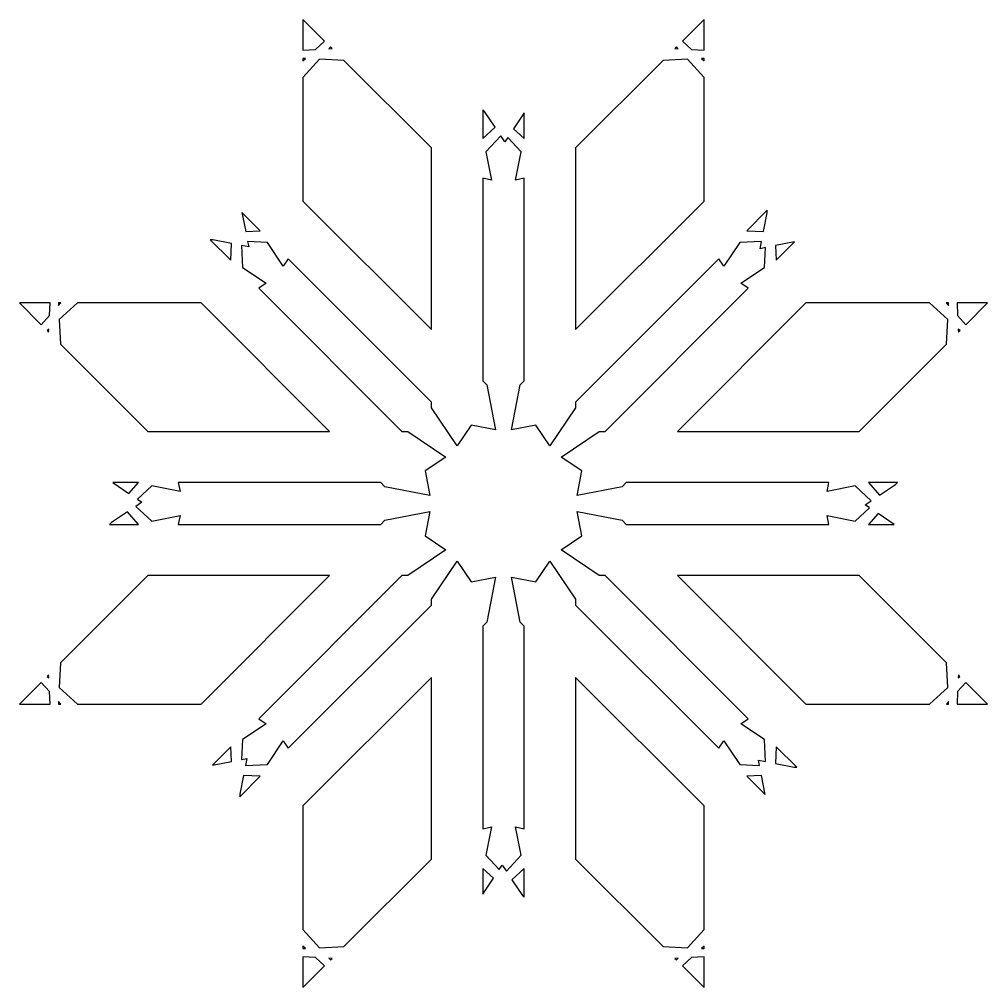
# Model space of a CAD drawing. Header units: centimetres. Extents: x -11.2 to 11.2, y -11.2 to 11.2.
# Drawn here: x -6.79 to 6.79, y -6.79 to 6.79 of the extents above; entities that cross this region are included whole.
import ezdxf

# ---------------------------------------------------------------- set-up
doc = ezdxf.new("R2010")
doc.units = ezdxf.units.CM
doc.header["$MEASUREMENT"] = 0
doc.layers.add('Camada 1', color=7, linetype='Continuous')

msp = doc.modelspace()

# ---------------------------------------------------------------- linework, layer by layer
at = {"layer": 'Camada 1'}
for points, knots in [([(-2.81351, 6.79388), (-2.81351, 6.79388), (-2.5099, 6.48964), (-2.5099, 6.48964), (-2.5099, 6.48964), (-2.5099, 6.48964), (-2.63896, 6.37224), (-2.63896, 6.37224), (-2.63896, 6.37224), (-2.63896, 6.37224), (-2.81351, 6.36364), (-2.81351, 6.36364), (-2.81351, 6.36364), (-2.81351, 6.36364), (-2.81351, 6.79388), (-2.81351, 6.79388)], [0, 0, 0, 0, 0.2, 0.2, 0.2, 0.2, 0.4, 0.4, 0.4, 0.4, 0.6, 0.6, 0.6, 0.6, 1, 1, 1, 1]), ([(2.81383, 6.79388), (2.81383, 6.79388), (2.81383, 6.36367), (2.81383, 6.36367), (2.81383, 6.36367), (2.81383, 6.36367), (2.63989, 6.37227), (2.63989, 6.37227), (2.63989, 6.37227), (2.63989, 6.37227), (2.51022, 6.48967), (2.51022, 6.48967), (2.51022, 6.48967), (2.51022, 6.48967), (2.81383, 6.79388), (2.81383, 6.79388)], [0, 0, 0, 0, 0.2, 0.2, 0.2, 0.2, 0.4, 0.4, 0.4, 0.4, 0.6, 0.6, 0.6, 0.6, 1, 1, 1, 1]), ([(-2.40357, 6.38332), (-2.40357, 6.38332), (-2.44908, 6.3821), (-2.44908, 6.3821), (-2.44908, 6.3821), (-2.44908, 6.3821), (-2.42633, 6.40668), (-2.42633, 6.40668), (-2.42633, 6.40668), (-2.42633, 6.40668), (-2.40357, 6.38332), (-2.40357, 6.38332)], [0, 0, 0, 0, 0.25, 0.25, 0.25, 0.25, 0.5, 0.5, 0.5, 0.5, 1, 1, 1, 1]), ([(2.42664, 6.40666), (2.42664, 6.40666), (2.44937, 6.38208), (2.44937, 6.38208), (2.44937, 6.38208), (2.44937, 6.38208), (2.40389, 6.3833), (2.40389, 6.3833), (2.40389, 6.3833), (2.40389, 6.3833), (2.42664, 6.40666), (2.42664, 6.40666)], [0, 0, 0, 0, 0.25, 0.25, 0.25, 0.25, 0.5, 0.5, 0.5, 0.5, 1, 1, 1, 1]), ([(-2.81351, 6.24564), (-2.81351, 6.24564), (-2.78033, 6.2444), (-2.78033, 6.2444), (-2.78033, 6.2444), (-2.78033, 6.2444), (-2.81351, 6.21366), (-2.81351, 6.21366), (-2.81351, 6.21366), (-2.81351, 6.21366), (-2.81351, 6.24564), (-2.81351, 6.24564)], [0, 0, 0, 0, 0.25, 0.25, 0.25, 0.25, 0.5, 0.5, 0.5, 0.5, 1, 1, 1, 1]), ([(-2.58243, 6.23458), (-2.58243, 6.23458), (-2.23826, 6.21738), (-2.23826, 6.21738), (-2.23826, 6.21738), (-2.23826, 6.21738), (-1.01088, 4.99061), (-1.01088, 4.99061), (-1.01088, 4.99061), (-1.01088, 4.99061), (-1.01088, 2.44122), (-1.01088, 2.44122), (-1.01088, 2.44122), (-1.01088, 2.44122), (-2.81351, 4.24449), (-2.81351, 4.24449), (-2.81351, 4.24449), (-2.81351, 4.24449), (-2.81351, 5.97891), (-2.81351, 5.97891), (-2.81351, 5.97891), (-2.81351, 5.97891), (-2.58243, 6.23458), (-2.58243, 6.23458)], [0, 0, 0, 0, 0.14285714, 0.14285714, 0.14285714, 0.14285714, 0.28571429, 0.28571429, 0.28571429, 0.28571429, 0.42857143, 0.42857143, 0.42857143, 0.42857143, 0.57142857, 0.57142857, 0.57142857, 0.57142857, 0.71428571, 0.71428571, 0.71428571, 0.71428571, 1, 1, 1, 1]), ([(2.81383, 5.97891), (2.81383, 5.97891), (2.81383, 4.24449), (2.81383, 4.24449), (2.81383, 4.24449), (2.81383, 4.24449), (1.01117, 2.44122), (1.01117, 2.44122), (1.01117, 2.44122), (1.01117, 2.44122), (1.01117, 4.99061), (1.01117, 4.99061), (1.01117, 4.99061), (1.01117, 4.99061), (2.23855, 6.21738), (2.23855, 6.21738), (2.23855, 6.21738), (2.23855, 6.21738), (2.58275, 6.23458), (2.58275, 6.23458), (2.58275, 6.23458), (2.58275, 6.23458), (2.81383, 5.97891), (2.81383, 5.97891)], [0, 0, 0, 0, 0.14285714, 0.14285714, 0.14285714, 0.14285714, 0.28571429, 0.28571429, 0.28571429, 0.28571429, 0.42857143, 0.42857143, 0.42857143, 0.42857143, 0.57142857, 0.57142857, 0.57142857, 0.57142857, 0.71428571, 0.71428571, 0.71428571, 0.71428571, 1, 1, 1, 1]), ([(2.81383, 6.21367), (2.81383, 6.21367), (2.78062, 6.24441), (2.78062, 6.24441), (2.78062, 6.24441), (2.78062, 6.24441), (2.81383, 6.24565), (2.81383, 6.24565), (2.81383, 6.24565), (2.81383, 6.24565), (2.81383, 6.21367), (2.81383, 6.21367)], [0, 0, 0, 0, 0.25, 0.25, 0.25, 0.25, 0.5, 0.5, 0.5, 0.5, 1, 1, 1, 1]), ([(-0.26782, 5.50012), (-0.26782, 5.50012), (-0.11904, 5.27888), (-0.11904, 5.27888), (-0.11904, 5.27888), (-0.11904, 5.27888), (-0.29176, 5.12153), (-0.29176, 5.12153), (-0.29176, 5.12153), (-0.29176, 5.12153), (-0.29176, 5.52655), (-0.29176, 5.52655), (-0.29176, 5.52655), (-0.29176, 5.52655), (-0.26782, 5.50012), (-0.26782, 5.50012)], [0, 0, 0, 0, 0.2, 0.2, 0.2, 0.2, 0.4, 0.4, 0.4, 0.4, 0.6, 0.6, 0.6, 0.6, 1, 1, 1, 1]), ([(0.29209, 5.48231), (0.29209, 5.48231), (0.29209, 5.12152), (0.29209, 5.12152), (0.29209, 5.12152), (0.29209, 5.12152), (0.14154, 5.2586), (0.14154, 5.2586), (0.14154, 5.2586), (0.14154, 5.2586), (0.29209, 5.48231), (0.29209, 5.48231)], [0, 0, 0, 0, 0.25, 0.25, 0.25, 0.25, 0.5, 0.5, 0.5, 0.5, 1, 1, 1, 1]), ([(-0.16887, -4.53947), (-0.16887, -4.53947), (-0.2918, -4.56408), (-0.2918, -4.56408), (-0.2918, -4.56408), (-0.2918, -4.56408), (-0.2918, -1.72213), (-0.2918, -1.72213), (-0.2918, -1.72213), (-0.2918, -1.72213), (-0.2328, -1.66313), (-0.2328, -1.66313), (-0.2328, -1.66313), (-0.2328, -1.66313), (-0.1099, -1.03197), (-0.1099, -1.03197), (-0.1099, -1.03197), (-0.1099, -1.03197), (-0.45529, -1.09894), (-0.45529, -1.09894), (-0.45529, -1.09894), (-0.45529, -1.09894), (-0.65195, -0.80761), (-0.65195, -0.80761), (-0.65195, -0.80761), (-0.65195, -0.80761), (-1.01088, -1.34109), (-1.01088, -1.34109), (-1.01088, -1.34109), (-1.01088, -1.34109), (-1.01088, -1.42467), (-1.01088, -1.42467), (-1.01088, -1.42467), (-1.01088, -1.42467), (-3.02005, -3.43384), (-3.02005, -3.43384), (-3.02005, -3.43384), (-3.02005, -3.43384), (-3.09011, -3.32936), (-3.09011, -3.32936), (-3.09011, -3.32936), (-3.09011, -3.32936), (-3.31384, -3.66308), (-3.31384, -3.66308), (-3.31384, -3.66308), (-3.31384, -3.66308), (-3.62113, -3.67721), (-3.62113, -3.67721), (-3.62113, -3.67721), (-3.62113, -3.67721), (-3.60147, -3.5764), (-3.60147, -3.5764), (-3.60147, -3.5764), (-3.60147, -3.5764), (-3.67521, -3.59056), (-3.67521, -3.59056), (-3.67521, -3.59056), (-3.67521, -3.59056), (-3.66169, -3.31399), (-3.66169, -3.31399), (-3.66169, -3.31399), (-3.66169, -3.31399), (-3.32919, -3.09026), (-3.32919, -3.09026), (-3.32919, -3.09026), (-3.32919, -3.09026), (-3.43367, -3.0202), (-3.43367, -3.0202), (-3.43367, -3.0202), (-3.43367, -3.0202), (-1.4245, -1.01103), (-1.4245, -1.01103), (-1.4245, -1.01103), (-1.4245, -1.01103), (-1.34092, -1.01101), (-1.34092, -1.01101), (-1.34092, -1.01101), (-1.34092, -1.01101), (-0.80744, -0.65149), (-0.80744, -0.65149), (-0.80744, -0.65149), (-0.80744, -0.65149), (-1.09877, -0.45602), (-1.09877, -0.45602), (-1.09877, -0.45602), (-1.09877, -0.45602), (-1.03178, -0.11061), (-1.03178, -0.11061), (-1.03178, -0.11061), (-1.03178, -0.11061), (-1.66297, -0.23354), (-1.66297, -0.23354), (-1.66297, -0.23354), (-1.66297, -0.23354), (-1.72197, -0.29254), (-1.72197, -0.29254), (-1.72197, -0.29254), (-1.72197, -0.29254), (-4.56392, -0.29254), (-4.56392, -0.29254), (-4.56392, -0.29254), (-4.56392, -0.29254), (-4.53934, -0.16901), (-4.53934, -0.16901), (-4.53934, -0.16901), (-4.53934, -0.16901), (-4.9327, -0.24585), (-4.9327, -0.24585), (-4.9327, -0.24585), (-4.9327, -0.24585), (-5.16072, -0.03995), (-5.16072, -0.03995), (-5.16072, -0.03995), (-5.16072, -0.03995), (-5.07468, 0.0172), (-5.07468, 0.0172), (-5.07468, 0.0172), (-5.07468, 0.0172), (-5.13799, 0.06022), (-5.13799, 0.06022), (-5.13799, 0.06022), (-5.13799, 0.06022), (-4.93273, 0.24585), (-4.93273, 0.24585), (-4.93273, 0.24585), (-4.93273, 0.24585), (-4.53937, 0.16965), (-4.53937, 0.16965), (-4.53937, 0.16965), (-4.53937, 0.16965), (-4.56395, 0.29258), (-4.56395, 0.29258), (-4.56395, 0.29258), (-4.56395, 0.29258), (-1.722, 0.29259), (-1.722, 0.29259), (-1.722, 0.29259), (-1.722, 0.29259), (-1.663, 0.23361), (-1.663, 0.23361), (-1.663, 0.23361), (-1.663, 0.23361), (-1.03181, 0.11068), (-1.03181, 0.11068), (-1.03181, 0.11068), (-1.03181, 0.11068), (-1.0988, 0.45609), (-1.0988, 0.45609), (-1.0988, 0.45609), (-1.0988, 0.45609), (-0.80747, 0.65154), (-0.80747, 0.65154), (-0.80747, 0.65154), (-0.80747, 0.65154), (-1.34095, 1.01108), (-1.34095, 1.01108), (-1.34095, 1.01108), (-1.34095, 1.01108), (-1.42453, 1.01109), (-1.42453, 1.01109), (-1.42453, 1.01109), (-1.42453, 1.01109), (-3.4337, 3.02026), (-3.4337, 3.02026), (-3.4337, 3.02026), (-3.4337, 3.02026), (-3.32922, 3.09032), (-3.32922, 3.09032), (-3.32922, 3.09032), (-3.32922, 3.09032), (-3.66172, 3.31403), (-3.66172, 3.31403), (-3.66172, 3.31403), (-3.66172, 3.31403), (-3.67709, 3.62134), (-3.67709, 3.62134), (-3.67709, 3.62134), (-3.67709, 3.62134), (-3.57568, 3.60165), (-3.57568, 3.60165), (-3.57568, 3.60165), (-3.57568, 3.60165), (-3.59044, 3.67542), (-3.59044, 3.67542), (-3.59044, 3.67542), (-3.59044, 3.67542), (-3.31387, 3.6619), (-3.31387, 3.6619), (-3.31387, 3.6619), (-3.31387, 3.6619), (-3.09014, 3.32942), (-3.09014, 3.32942), (-3.09014, 3.32942), (-3.09014, 3.32942), (-3.02008, 3.43388), (-3.02008, 3.43388), (-3.02008, 3.43388), (-3.02008, 3.43388), (-1.01091, 1.42413), (-1.01091, 1.42413), (-1.01091, 1.42413), (-1.01091, 1.42413), (-1.01091, 1.34116), (-1.01091, 1.34116), (-1.01091, 1.34116), (-1.01091, 1.34116), (-0.65198, 0.80768), (-0.65198, 0.80768), (-0.65198, 0.80768), (-0.65198, 0.80768), (-0.45532, 1.09901), (-0.45532, 1.09901), (-0.45532, 1.09901), (-0.45532, 1.09901), (-0.10993, 1.03202), (-0.10993, 1.03202), (-0.10993, 1.03202), (-0.10993, 1.03202), (-0.23344, 1.66321), (-0.23344, 1.66321), (-0.23344, 1.66321), (-0.23344, 1.66321), (-0.29183, 1.72219), (-0.29183, 1.72219), (-0.29183, 1.72219), (-0.29183, 1.72219), (-0.29182, 4.56347), (-0.29182, 4.56347), (-0.29182, 4.56347), (-0.29182, 4.56347), (-0.16889, 4.5395), (-0.16889, 4.5395), (-0.16889, 4.5395), (-0.16889, 4.5395), (-0.2457, 4.93346), (-0.2457, 4.93346), (-0.2457, 4.93346), (-0.2457, 4.93346), (-0.03919, 5.16087), (-0.03919, 5.16087), (-0.03919, 5.16087), (-0.03919, 5.16087), (0.0186, 5.07544), (0.0186, 5.07544), (0.0186, 5.07544), (0.0186, 5.07544), (0.0604, 5.13812), (0.0604, 5.13812), (0.0604, 5.13812), (0.0604, 5.13812), (0.24601, 4.93346), (0.24601, 4.93346), (0.24601, 4.93346), (0.24601, 4.93346), (0.1692, 4.5395), (0.1692, 4.5395), (0.1692, 4.5395), (0.1692, 4.5395), (0.29213, 4.56347), (0.29213, 4.56347), (0.29213, 4.56347), (0.29213, 4.56347), (0.29213, 1.72214), (0.29213, 1.72214), (0.29213, 1.72214), (0.29213, 1.72214), (0.23374, 1.66316), (0.23374, 1.66316), (0.23374, 1.66316), (0.23374, 1.66316), (0.11084, 1.03197), (0.11084, 1.03197), (0.11084, 1.03197), (0.11084, 1.03197), (0.45562, 1.09896), (0.45562, 1.09896), (0.45562, 1.09896), (0.45562, 1.09896), (0.65231, 0.80763), (0.65231, 0.80763), (0.65231, 0.80763), (0.65231, 0.80763), (1.01122, 1.34111), (1.01122, 1.34111), (1.01122, 1.34111), (1.01122, 1.34111), (1.01122, 1.42408), (1.01122, 1.42408), (1.01122, 1.42408), (1.01122, 1.42408), (3.021, 3.43383), (3.021, 3.43383), (3.021, 3.43383), (3.021, 3.43383), (3.09045, 3.32937), (3.09045, 3.32937), (3.09045, 3.32937), (3.09045, 3.32937), (3.31479, 3.66185), (3.31479, 3.66185), (3.31479, 3.66185), (3.31479, 3.66185), (3.62147, 3.67722), (3.62147, 3.67722), (3.62147, 3.67722), (3.62147, 3.67722), (3.60181, 3.57581), (3.60181, 3.57581), (3.60181, 3.57581), (3.60181, 3.57581), (3.67618, 3.59057), (3.67618, 3.59057), (3.67618, 3.59057), (3.67618, 3.59057), (3.66263, 3.314), (3.66263, 3.314), (3.66263, 3.314), (3.66263, 3.314), (3.32952, 3.09029), (3.32952, 3.09029), (3.32952, 3.09029), (3.32952, 3.09029), (3.434, 3.02023), (3.434, 3.02023), (3.434, 3.02023), (3.434, 3.02023), (1.42483, 1.01106), (1.42483, 1.01106), (1.42483, 1.01106), (1.42483, 1.01106), (1.34127, 1.01107), (1.34127, 1.01107), (1.34127, 1.01107), (1.34127, 1.01107), (0.80776, 0.65153), (0.80776, 0.65153), (0.80776, 0.65153), (0.80776, 0.65153), (1.0997, 0.45608), (1.0997, 0.45608), (1.0997, 0.45608), (1.0997, 0.45608), (1.0321, 0.11067), (1.0321, 0.11067), (1.0321, 0.11067), (1.0321, 0.11067), (1.66329, 0.2336), (1.66329, 0.2336), (1.66329, 0.2336), (1.66329, 0.2336), (1.7229, 0.29258), (1.7229, 0.29258), (1.7229, 0.29258), (1.7229, 0.29258), (4.5636, 0.29256), (4.5636, 0.29256), (4.5636, 0.29256), (4.5636, 0.29256), (4.54026, 0.16963), (4.54026, 0.16963), (4.54026, 0.16963), (4.54026, 0.16963), (4.93359, 0.24583), (4.93359, 0.24583), (4.93359, 0.24583), (4.93359, 0.24583), (5.161, 0.03932), (5.161, 0.03932), (5.161, 0.03932), (5.161, 0.03932), (5.07557, -0.01847), (5.07557, -0.01847), (5.07557, -0.01847), (5.07557, -0.01847), (5.13828, -0.06025), (5.13828, -0.06025), (5.13828, -0.06025), (5.13828, -0.06025), (4.93362, -0.24588), (4.93362, -0.24588), (4.93362, -0.24588), (4.93362, -0.24588), (4.54029, -0.16904), (4.54029, -0.16904), (4.54029, -0.16904), (4.54029, -0.16904), (4.56363, -0.29257), (4.56363, -0.29257), (4.56363, -0.29257), (4.56363, -0.29257), (1.7229, -0.29256), (1.7229, -0.29256), (1.7229, -0.29256), (1.7229, -0.29256), (1.66329, -0.23356), (1.66329, -0.23356), (1.66329, -0.23356), (1.66329, -0.23356), (1.0321, -0.11063), (1.0321, -0.11063), (1.0321, -0.11063), (1.0321, -0.11063), (1.0997, -0.45604), (1.0997, -0.45604), (1.0997, -0.45604), (1.0997, -0.45604), (0.80776, -0.65151), (0.80776, -0.65151), (0.80776, -0.65151), (0.80776, -0.65151), (1.34127, -1.01103), (1.34127, -1.01103), (1.34127, -1.01103), (1.34127, -1.01103), (1.42482, -1.01104), (1.42482, -1.01104), (1.42482, -1.01104), (1.42482, -1.01104), (3.43399, -3.02021), (3.43399, -3.02021), (3.43399, -3.02021), (3.43399, -3.02021), (3.32951, -3.09027), (3.32951, -3.09027), (3.32951, -3.09027), (3.32951, -3.09027), (3.66262, -3.314), (3.66262, -3.314), (3.66262, -3.314), (3.66262, -3.314), (3.67741, -3.62126), (3.67741, -3.62126), (3.67741, -3.62126), (3.67741, -3.62126), (3.5766, -3.60163), (3.5766, -3.60163), (3.5766, -3.60163), (3.5766, -3.60163), (3.59134, -3.67661), (3.59134, -3.67661), (3.59134, -3.67661), (3.59134, -3.67661), (3.3148, -3.66248), (3.3148, -3.66248), (3.3148, -3.66248), (3.3148, -3.66248), (3.09046, -3.32934), (3.09046, -3.32934), (3.09046, -3.32934), (3.09046, -3.32934), (3.02101, -3.43382), (3.02101, -3.43382), (3.02101, -3.43382), (3.02101, -3.43382), (1.01123, -1.42465), (1.01123, -1.42465), (1.01123, -1.42465), (1.01123, -1.42465), (1.01123, -1.34107), (1.01123, -1.34107), (1.01123, -1.34107), (1.01123, -1.34107), (0.65232, -0.80759), (0.65232, -0.80759), (0.65232, -0.80759), (0.65232, -0.80759), (0.45563, -1.09892), (0.45563, -1.09892), (0.45563, -1.09892), (0.45563, -1.09892), (0.11085, -1.03195), (0.11085, -1.03195), (0.11085, -1.03195), (0.11085, -1.03195), (0.23438, -1.66311), (0.23438, -1.66311), (0.23438, -1.66311), (0.23438, -1.66311), (0.29214, -1.72211), (0.29214, -1.72211), (0.29214, -1.72211), (0.29214, -1.72211), (0.29214, -4.56408), (0.29214, -4.56408), (0.29214, -4.56408), (0.29214, -4.56408), (0.16921, -4.53947), (0.16921, -4.53947), (0.16921, -4.53947), (0.16921, -4.53947), (0.24602, -4.93346), (0.24602, -4.93346), (0.24602, -4.93346), (0.24602, -4.93346), (0.04015, -5.16084), (0.04015, -5.16084), (0.04015, -5.16084), (0.04015, -5.16084), (-0.01764, -5.07541), (-0.01764, -5.07541), (-0.01764, -5.07541), (-0.01764, -5.07541), (-0.06008, -5.13809), (-0.06008, -5.13809), (-0.06008, -5.13809), (-0.06008, -5.13809), (-0.24569, -4.93346), (-0.24569, -4.93346), (-0.24569, -4.93346), (-0.24569, -4.93346), (-0.16887, -4.53947), (-0.16887, -4.53947)], [0, 0, 0, 0, 0.00775194, 0.00775194, 0.00775194, 0.00775194, 0.01550388, 0.01550388, 0.01550388, 0.01550388, 0.02325581, 0.02325581, 0.02325581, 0.02325581, 0.03100775, 0.03100775, 0.03100775, 0.03100775, 0.03875969, 0.03875969, 0.03875969, 0.03875969, 0.04651163, 0.04651163, 0.04651163, 0.04651163, 0.05426357, 0.05426357, 0.05426357, 0.05426357, 0.0620155, 0.0620155, 0.0620155, 0.0620155, 0.06976744, 0.06976744, 0.06976744, 0.06976744, 0.07751938, 0.07751938, 0.07751938, 0.07751938, 0.08527132, 0.08527132, 0.08527132, 0.08527132, 0.09302326, 0.09302326, 0.09302326, 0.09302326, 0.10077519, 0.10077519, 0.10077519, 0.10077519, 0.10852713, 0.10852713, 0.10852713, 0.10852713, 0.11627907, 0.11627907, 0.11627907, 0.11627907, 0.12403101, 0.12403101, 0.12403101, 0.12403101, 0.13178295, 0.13178295, 0.13178295, 0.13178295, 0.13953488, 0.13953488, 0.13953488, 0.13953488, 0.14728682, 0.14728682, 0.14728682, 0.14728682, 0.15503876, 0.15503876, 0.15503876, 0.15503876, 0.1627907, 0.1627907, 0.1627907, 0.1627907, 0.17054264, 0.17054264, 0.17054264, 0.17054264, 0.17829457, 0.17829457, 0.17829457, 0.17829457, 0.18604651, 0.18604651, 0.18604651, 0.18604651, 0.19379845, 0.19379845, 0.19379845, 0.19379845, 0.20155039, 0.20155039, 0.20155039, 0.20155039, 0.20930233, 0.20930233, 0.20930233, 0.20930233, 0.21705426, 0.21705426, 0.21705426, 0.21705426, 0.2248062, 0.2248062, 0.2248062, 0.2248062, 0.23255814, 0.23255814, 0.23255814, 0.23255814, 0.24031008, 0.24031008, 0.24031008, 0.24031008, 0.24806202, 0.24806202, 0.24806202, 0.24806202, 0.25581395, 0.25581395, 0.25581395, 0.25581395, 0.26356589, 0.26356589, 0.26356589, 0.26356589, 0.27131783, 0.27131783, 0.27131783, 0.27131783, 0.27906977, 0.27906977, 0.27906977, 0.27906977, 0.28682171, 0.28682171, 0.28682171, 0.28682171, 0.29457364, 0.29457364, 0.29457364, 0.29457364, 0.30232558, 0.30232558, 0.30232558, 0.30232558, 0.31007752, 0.31007752, 0.31007752, 0.31007752, 0.31782946, 0.31782946, 0.31782946, 0.31782946, 0.3255814, 0.3255814, 0.3255814, 0.3255814, 0.33333333, 0.33333333, 0.33333333, 0.33333333, 0.34108527, 0.34108527, 0.34108527, 0.34108527, 0.34883721, 0.34883721, 0.34883721, 0.34883721, 0.35658915, 0.35658915, 0.35658915, 0.35658915, 0.36434109, 0.36434109, 0.36434109, 0.36434109, 0.37209302, 0.37209302, 0.37209302, 0.37209302, 0.37984496, 0.37984496, 0.37984496, 0.37984496, 0.3875969, 0.3875969, 0.3875969, 0.3875969, 0.39534884, 0.39534884, 0.39534884, 0.39534884, 0.40310078, 0.40310078, 0.40310078, 0.40310078, 0.41085271, 0.41085271, 0.41085271, 0.41085271, 0.41860465, 0.41860465, 0.41860465, 0.41860465, 0.42635659, 0.42635659, 0.42635659, 0.42635659, 0.43410853, 0.43410853, 0.43410853, 0.43410853, 0.44186047, 0.44186047, 0.44186047, 0.44186047, 0.4496124, 0.4496124, 0.4496124, 0.4496124, 0.45736434, 0.45736434, 0.45736434, 0.45736434, 0.46511628, 0.46511628, 0.46511628, 0.46511628, 0.47286822, 0.47286822, 0.47286822, 0.47286822, 0.48062016, 0.48062016, 0.48062016, 0.48062016, 0.48837209, 0.48837209, 0.48837209, 0.48837209, 0.49612403, 0.49612403, 0.49612403, 0.49612403, 0.50387597, 0.50387597, 0.50387597, 0.50387597, 0.51162791, 0.51162791, 0.51162791, 0.51162791, 0.51937984, 0.51937984, 0.51937984, 0.51937984, 0.52713178, 0.52713178, 0.52713178, 0.52713178, 0.53488372, 0.53488372, 0.53488372, 0.53488372, 0.54263566, 0.54263566, 0.54263566, 0.54263566, 0.5503876, 0.5503876, 0.5503876, 0.5503876, 0.55813953, 0.55813953, 0.55813953, 0.55813953, 0.56589147, 0.56589147, 0.56589147, 0.56589147, 0.57364341, 0.57364341, 0.57364341, 0.57364341, 0.58139535, 0.58139535, 0.58139535, 0.58139535, 0.58914729, 0.58914729, 0.58914729, 0.58914729, 0.59689922, 0.59689922, 0.59689922, 0.59689922, 0.60465116, 0.60465116, 0.60465116, 0.60465116, 0.6124031, 0.6124031, 0.6124031, 0.6124031, 0.62015504, 0.62015504, 0.62015504, 0.62015504, 0.62790698, 0.62790698, 0.62790698, 0.62790698, 0.63565891, 0.63565891, 0.63565891, 0.63565891, 0.64341085, 0.64341085, 0.64341085, 0.64341085, 0.65116279, 0.65116279, 0.65116279, 0.65116279, 0.65891473, 0.65891473, 0.65891473, 0.65891473, 0.66666667, 0.66666667, 0.66666667, 0.66666667, 0.6744186, 0.6744186, 0.6744186, 0.6744186, 0.68217054, 0.68217054, 0.68217054, 0.68217054, 0.68992248, 0.68992248, 0.68992248, 0.68992248, 0.69767442, 0.69767442, 0.69767442, 0.69767442, 0.70542636, 0.70542636, 0.70542636, 0.70542636, 0.71317829, 0.71317829, 0.71317829, 0.71317829, 0.72093023, 0.72093023, 0.72093023, 0.72093023, 0.72868217, 0.72868217, 0.72868217, 0.72868217, 0.73643411, 0.73643411, 0.73643411, 0.73643411, 0.74418605, 0.74418605, 0.74418605, 0.74418605, 0.75193798, 0.75193798, 0.75193798, 0.75193798, 0.75968992, 0.75968992, 0.75968992, 0.75968992, 0.76744186, 0.76744186, 0.76744186, 0.76744186, 0.7751938, 0.7751938, 0.7751938, 0.7751938, 0.78294574, 0.78294574, 0.78294574, 0.78294574, 0.79069767, 0.79069767, 0.79069767, 0.79069767, 0.79844961, 0.79844961, 0.79844961, 0.79844961, 0.80620155, 0.80620155, 0.80620155, 0.80620155, 0.81395349, 0.81395349, 0.81395349, 0.81395349, 0.82170543, 0.82170543, 0.82170543, 0.82170543, 0.82945736, 0.82945736, 0.82945736, 0.82945736, 0.8372093, 0.8372093, 0.8372093, 0.8372093, 0.84496124, 0.84496124, 0.84496124, 0.84496124, 0.85271318, 0.85271318, 0.85271318, 0.85271318, 0.86046512, 0.86046512, 0.86046512, 0.86046512, 0.86821705, 0.86821705, 0.86821705, 0.86821705, 0.87596899, 0.87596899, 0.87596899, 0.87596899, 0.88372093, 0.88372093, 0.88372093, 0.88372093, 0.89147287, 0.89147287, 0.89147287, 0.89147287, 0.89922481, 0.89922481, 0.89922481, 0.89922481, 0.90697674, 0.90697674, 0.90697674, 0.90697674, 0.91472868, 0.91472868, 0.91472868, 0.91472868, 0.92248062, 0.92248062, 0.92248062, 0.92248062, 0.93023256, 0.93023256, 0.93023256, 0.93023256, 0.9379845, 0.9379845, 0.9379845, 0.9379845, 0.94573643, 0.94573643, 0.94573643, 0.94573643, 0.95348837, 0.95348837, 0.95348837, 0.95348837, 0.96124031, 0.96124031, 0.96124031, 0.96124031, 0.96899225, 0.96899225, 0.96899225, 0.96899225, 0.97674419, 0.97674419, 0.97674419, 0.97674419, 0.98449612, 0.98449612, 0.98449612, 0.98449612, 1, 1, 1, 1]), ([(-3.66965, 4.08343), (-3.66965, 4.08343), (-3.41459, 3.82776), (-3.41459, 3.82776), (-3.41459, 3.82776), (-3.41459, 3.82776), (-3.61803, 3.81792), (-3.61803, 3.81792), (-3.61803, 3.81792), (-3.61803, 3.81792), (-3.66965, 4.08343), (-3.66965, 4.08343)], [0, 0, 0, 0, 0.25, 0.25, 0.25, 0.25, 0.5, 0.5, 0.5, 0.5, 1, 1, 1, 1]), ([(3.69947, 4.07978), (3.69947, 4.07978), (3.64846, 3.81673), (3.64846, 3.81673), (3.64846, 3.81673), (3.64846, 3.81673), (3.41491, 3.82779), (3.41491, 3.82779), (3.41491, 3.82779), (3.41491, 3.82779), (3.7013, 4.11481), (3.7013, 4.11481), (3.7013, 4.11481), (3.7013, 4.11481), (3.69947, 4.07978), (3.69947, 4.07978)], [0, 0, 0, 0, 0.2, 0.2, 0.2, 0.2, 0.4, 0.4, 0.4, 0.4, 0.6, 0.6, 0.6, 0.6, 1, 1, 1, 1]), ([(-4.11463, 3.70119), (-4.11463, 3.70119), (-4.0796, 3.69995), (-4.0796, 3.69995), (-4.0796, 3.69995), (-4.0796, 3.69995), (-3.81655, 3.64833), (-3.81655, 3.64833), (-3.81655, 3.64833), (-3.81655, 3.64833), (-3.82822, 3.41478), (-3.82822, 3.41478), (-3.82822, 3.41478), (-3.82822, 3.41478), (-4.11463, 3.70119), (-4.11463, 3.70119)], [0, 0, 0, 0, 0.2, 0.2, 0.2, 0.2, 0.4, 0.4, 0.4, 0.4, 0.6, 0.6, 0.6, 0.6, 1, 1, 1, 1]), ([(3.82856, 3.41475), (3.82856, 3.41475), (3.81869, 3.6188), (3.81869, 3.6188), (3.81869, 3.6188), (3.81869, 3.6188), (4.08362, 3.67045), (4.08362, 3.67045), (4.08362, 3.67045), (4.08362, 3.67045), (3.82856, 3.41475), (3.82856, 3.41475)], [0, 0, 0, 0, 0.25, 0.25, 0.25, 0.25, 0.5, 0.5, 0.5, 0.5, 1, 1, 1, 1]), ([(-6.79372, 2.81428), (-6.79372, 2.81428), (-6.36351, 2.81428), (-6.36351, 2.81428), (-6.36351, 2.81428), (-6.36351, 2.81428), (-6.37211, 2.63913), (-6.37211, 2.63913), (-6.37211, 2.63913), (-6.37211, 2.63913), (-6.48951, 2.50946), (-6.48951, 2.50946), (-6.48951, 2.50946), (-6.48951, 2.50946), (-6.79372, 2.81428), (-6.79372, 2.81428)], [0, 0, 0, 0, 0.2, 0.2, 0.2, 0.2, 0.4, 0.4, 0.4, 0.4, 0.6, 0.6, 0.6, 0.6, 1, 1, 1, 1]), ([(-6.21351, 2.81428), (-6.21351, 2.81428), (-6.24362, 2.78049), (-6.24362, 2.78049), (-6.24362, 2.78049), (-6.24362, 2.78049), (-6.24547, 2.81428), (-6.24547, 2.81428), (-6.24547, 2.81428), (-6.24547, 2.81428), (-6.21351, 2.81428), (-6.21351, 2.81428)], [0, 0, 0, 0, 0.25, 0.25, 0.25, 0.25, 0.5, 0.5, 0.5, 0.5, 1, 1, 1, 1]), ([(-6.21722, 2.23778), (-6.21722, 2.23778), (-6.23381, 2.58259), (-6.23381, 2.58259), (-6.23381, 2.58259), (-6.23381, 2.58259), (-5.97875, 2.81429), (-5.97875, 2.81429), (-5.97875, 2.81429), (-5.97875, 2.81429), (-4.24372, 2.81428), (-4.24372, 2.81428), (-4.24372, 2.81428), (-4.24372, 2.81428), (-2.44045, 1.01104), (-2.44045, 1.01104), (-2.44045, 1.01104), (-2.44045, 1.01104), (-4.99045, 1.01104), (-4.99045, 1.01104), (-4.99045, 1.01104), (-4.99045, 1.01104), (-6.21722, 2.23778), (-6.21722, 2.23778)], [0, 0, 0, 0, 0.14285714, 0.14285714, 0.14285714, 0.14285714, 0.28571429, 0.28571429, 0.28571429, 0.28571429, 0.42857143, 0.42857143, 0.42857143, 0.42857143, 0.57142857, 0.57142857, 0.57142857, 0.57142857, 0.71428571, 0.71428571, 0.71428571, 0.71428571, 1, 1, 1, 1]), ([(4.99077, 1.01104), (4.99077, 1.01104), (2.44074, 1.01104), (2.44074, 1.01104), (2.44074, 1.01104), (2.44074, 1.01104), (4.24464, 2.81428), (4.24464, 2.81428), (4.24464, 2.81428), (4.24464, 2.81428), (5.97968, 2.81428), (5.97968, 2.81428), (5.97968, 2.81428), (5.97968, 2.81428), (6.23474, 2.58258), (6.23474, 2.58258), (6.23474, 2.58258), (6.23474, 2.58258), (6.21818, 2.23777), (6.21818, 2.23777), (6.21818, 2.23777), (6.21818, 2.23777), (4.99077, 1.01104), (4.99077, 1.01104)], [0, 0, 0, 0, 0.14285714, 0.14285714, 0.14285714, 0.14285714, 0.28571429, 0.28571429, 0.28571429, 0.28571429, 0.42857143, 0.42857143, 0.42857143, 0.42857143, 0.57142857, 0.57142857, 0.57142857, 0.57142857, 0.71428571, 0.71428571, 0.71428571, 0.71428571, 1, 1, 1, 1]), ([(6.24394, 2.78049), (6.24394, 2.78049), (6.21383, 2.81428), (6.21383, 2.81428), (6.21383, 2.81428), (6.21383, 2.81428), (6.2464, 2.81428), (6.2464, 2.81428), (6.2464, 2.81428), (6.2464, 2.81428), (6.24394, 2.78049), (6.24394, 2.78049)], [0, 0, 0, 0, 0.25, 0.25, 0.25, 0.25, 0.5, 0.5, 0.5, 0.5, 1, 1, 1, 1]), ([(6.79401, 2.81428), (6.79401, 2.81428), (6.48979, 2.50945), (6.48979, 2.50945), (6.48979, 2.50945), (6.48979, 2.50945), (6.37239, 2.63912), (6.37239, 2.63912), (6.37239, 2.63912), (6.37239, 2.63912), (6.36437, 2.81427), (6.36437, 2.81427), (6.36437, 2.81427), (6.36437, 2.81427), (6.79401, 2.81428), (6.79401, 2.81428)], [0, 0, 0, 0, 0.2, 0.2, 0.2, 0.2, 0.4, 0.4, 0.4, 0.4, 0.6, 0.6, 0.6, 0.6, 1, 1, 1, 1]), ([(-6.38131, 2.4486), (-6.38131, 2.4486), (-6.38316, 2.40375), (-6.38316, 2.40375), (-6.38316, 2.40375), (-6.38316, 2.40375), (-6.40589, 2.42648), (-6.40589, 2.42648), (-6.40589, 2.42648), (-6.40589, 2.42648), (-6.38131, 2.4486), (-6.38131, 2.4486)], [0, 0, 0, 0, 0.25, 0.25, 0.25, 0.25, 0.5, 0.5, 0.5, 0.5, 1, 1, 1, 1]), ([(6.38346, 2.40373), (6.38346, 2.40373), (6.38163, 2.44858), (6.38163, 2.44858), (6.38163, 2.44858), (6.38163, 2.44858), (6.40624, 2.42646), (6.40624, 2.42646), (6.40624, 2.42646), (6.40624, 2.42646), (6.38346, 2.40373), (6.38346, 2.40373)], [0, 0, 0, 0, 0.25, 0.25, 0.25, 0.25, 0.5, 0.5, 0.5, 0.5, 1, 1, 1, 1]), ([(-5.48213, 0.29254), (-5.48213, 0.29254), (-5.12137, 0.29254), (-5.12137, 0.29254), (-5.12137, 0.29254), (-5.12137, 0.29254), (-5.25842, 0.14136), (-5.25842, 0.14136), (-5.25842, 0.14136), (-5.25842, 0.14136), (-5.48213, 0.29254), (-5.48213, 0.29254)], [0, 0, 0, 0, 0.25, 0.25, 0.25, 0.25, 0.5, 0.5, 0.5, 0.5, 1, 1, 1, 1]), ([(5.50028, 0.26859), (5.50028, 0.26859), (5.2784, 0.11923), (5.2784, 0.11923), (5.2784, 0.11923), (5.2784, 0.11923), (5.12166, 0.29253), (5.12166, 0.29253), (5.12166, 0.29253), (5.12166, 0.29253), (5.52732, 0.29254), (5.52732, 0.29254), (5.52732, 0.29254), (5.52732, 0.29254), (5.50028, 0.26859), (5.50028, 0.26859)], [0, 0, 0, 0, 0.2, 0.2, 0.2, 0.2, 0.4, 0.4, 0.4, 0.4, 0.6, 0.6, 0.6, 0.6, 1, 1, 1, 1]), ([(-5.50057, -0.26859), (-5.50057, -0.26859), (-5.27808, -0.11923), (-5.27808, -0.11923), (-5.27808, -0.11923), (-5.27808, -0.11923), (-5.12137, -0.29253), (-5.12137, -0.29253), (-5.12137, -0.29253), (-5.12137, -0.29253), (-5.527, -0.29254), (-5.527, -0.29254), (-5.527, -0.29254), (-5.527, -0.29254), (-5.50057, -0.26859), (-5.50057, -0.26859)], [0, 0, 0, 0, 0.2, 0.2, 0.2, 0.2, 0.4, 0.4, 0.4, 0.4, 0.6, 0.6, 0.6, 0.6, 1, 1, 1, 1]), ([(5.48244, -0.29254), (5.48244, -0.29254), (5.12166, -0.29254), (5.12166, -0.29254), (5.12166, -0.29254), (5.12166, -0.29254), (5.25874, -0.14136), (5.25874, -0.14136), (5.25874, -0.14136), (5.25874, -0.14136), (5.48244, -0.29254), (5.48244, -0.29254)], [0, 0, 0, 0, 0.25, 0.25, 0.25, 0.25, 0.5, 0.5, 0.5, 0.5, 1, 1, 1, 1]), ([(-4.99045, -1.01101), (-4.99045, -1.01101), (-2.44109, -1.01101), (-2.44109, -1.01101), (-2.44109, -1.01101), (-2.44109, -1.01101), (-4.24372, -2.81428), (-4.24372, -2.81428), (-4.24372, -2.81428), (-4.24372, -2.81428), (-5.97875, -2.81428), (-5.97875, -2.81428), (-5.97875, -2.81428), (-5.97875, -2.81428), (-6.23381, -2.58256), (-6.23381, -2.58256), (-6.23381, -2.58256), (-6.23381, -2.58256), (-6.21722, -2.23775), (-6.21722, -2.23775), (-6.21722, -2.23775), (-6.21722, -2.23775), (-4.99045, -1.01101), (-4.99045, -1.01101)], [0, 0, 0, 0, 0.14285714, 0.14285714, 0.14285714, 0.14285714, 0.28571429, 0.28571429, 0.28571429, 0.28571429, 0.42857143, 0.42857143, 0.42857143, 0.42857143, 0.57142857, 0.57142857, 0.57142857, 0.57142857, 0.71428571, 0.71428571, 0.71428571, 0.71428571, 1, 1, 1, 1]), ([(6.21815, -2.23775), (6.21815, -2.23775), (6.23471, -2.58256), (6.23471, -2.58256), (6.23471, -2.58256), (6.23471, -2.58256), (5.97965, -2.81428), (5.97965, -2.81428), (5.97965, -2.81428), (5.97965, -2.81428), (4.24462, -2.81428), (4.24462, -2.81428), (4.24462, -2.81428), (4.24462, -2.81428), (2.44135, -1.01101), (2.44135, -1.01101), (2.44135, -1.01101), (2.44135, -1.01101), (4.99074, -1.01101), (4.99074, -1.01101), (4.99074, -1.01101), (4.99074, -1.01101), (6.21815, -2.23775), (6.21815, -2.23775)], [0, 0, 0, 0, 0.14285714, 0.14285714, 0.14285714, 0.14285714, 0.28571429, 0.28571429, 0.28571429, 0.28571429, 0.42857143, 0.42857143, 0.42857143, 0.42857143, 0.57142857, 0.57142857, 0.57142857, 0.57142857, 0.71428571, 0.71428571, 0.71428571, 0.71428571, 1, 1, 1, 1]), ([(-6.38317, -2.40375), (-6.38317, -2.40375), (-6.38132, -2.44857), (-6.38132, -2.44857), (-6.38132, -2.44857), (-6.38132, -2.44857), (-6.4059, -2.42648), (-6.4059, -2.42648), (-6.4059, -2.42648), (-6.4059, -2.42648), (-6.38317, -2.40375), (-6.38317, -2.40375)], [0, 0, 0, 0, 0.25, 0.25, 0.25, 0.25, 0.5, 0.5, 0.5, 0.5, 1, 1, 1, 1]), ([(-2.81351, -5.97888), (-2.81351, -5.97888), (-2.81351, -4.24448), (-2.81351, -4.24448), (-2.81351, -4.24448), (-2.81351, -4.24448), (-1.01088, -2.44121), (-1.01088, -2.44121), (-1.01088, -2.44121), (-1.01088, -2.44121), (-1.01088, -4.99124), (-1.01088, -4.99124), (-1.01088, -4.99124), (-1.01088, -4.99124), (-2.23826, -6.21737), (-2.23826, -6.21737), (-2.23826, -6.21737), (-2.23826, -6.21737), (-2.58243, -6.23457), (-2.58243, -6.23457), (-2.58243, -6.23457), (-2.58243, -6.23457), (-2.81351, -5.97888), (-2.81351, -5.97888)], [0, 0, 0, 0, 0.14285714, 0.14285714, 0.14285714, 0.14285714, 0.28571429, 0.28571429, 0.28571429, 0.28571429, 0.42857143, 0.42857143, 0.42857143, 0.42857143, 0.57142857, 0.57142857, 0.57142857, 0.57142857, 0.71428571, 0.71428571, 0.71428571, 0.71428571, 1, 1, 1, 1]), ([(2.58274, -6.23458), (2.58274, -6.23458), (2.23854, -6.21738), (2.23854, -6.21738), (2.23854, -6.21738), (2.23854, -6.21738), (1.01116, -4.99125), (1.01116, -4.99125), (1.01116, -4.99125), (1.01116, -4.99125), (1.01116, -2.44122), (1.01116, -2.44122), (1.01116, -2.44122), (1.01116, -2.44122), (2.81382, -4.24449), (2.81382, -4.24449), (2.81382, -4.24449), (2.81382, -4.24449), (2.81382, -5.97889), (2.81382, -5.97889), (2.81382, -5.97889), (2.81382, -5.97889), (2.58274, -6.23458), (2.58274, -6.23458)], [0, 0, 0, 0, 0.14285714, 0.14285714, 0.14285714, 0.14285714, 0.28571429, 0.28571429, 0.28571429, 0.28571429, 0.42857143, 0.42857143, 0.42857143, 0.42857143, 0.57142857, 0.57142857, 0.57142857, 0.57142857, 0.71428571, 0.71428571, 0.71428571, 0.71428571, 1, 1, 1, 1]), ([(6.3816, -2.44857), (6.3816, -2.44857), (6.38343, -2.40375), (6.38343, -2.40375), (6.38343, -2.40375), (6.38343, -2.40375), (6.40618, -2.42648), (6.40618, -2.42648), (6.40618, -2.42648), (6.40618, -2.42648), (6.3816, -2.44857), (6.3816, -2.44857)], [0, 0, 0, 0, 0.25, 0.25, 0.25, 0.25, 0.5, 0.5, 0.5, 0.5, 1, 1, 1, 1]), ([(-6.79372, -2.81428), (-6.79372, -2.81428), (-6.48948, -2.51004), (-6.48948, -2.51004), (-6.48948, -2.51004), (-6.48948, -2.51004), (-6.37208, -2.64035), (-6.37208, -2.64035), (-6.37208, -2.64035), (-6.37208, -2.64035), (-6.36348, -2.81429), (-6.36348, -2.81429), (-6.36348, -2.81429), (-6.36348, -2.81429), (-6.79372, -2.81428), (-6.79372, -2.81428)], [0, 0, 0, 0, 0.2, 0.2, 0.2, 0.2, 0.4, 0.4, 0.4, 0.4, 0.6, 0.6, 0.6, 0.6, 1, 1, 1, 1]), ([(6.79401, -2.81428), (6.79401, -2.81428), (6.36441, -2.81428), (6.36441, -2.81428), (6.36441, -2.81428), (6.36441, -2.81428), (6.37243, -2.64034), (6.37243, -2.64034), (6.37243, -2.64034), (6.37243, -2.64034), (6.48983, -2.51003), (6.48983, -2.51003), (6.48983, -2.51003), (6.48983, -2.51003), (6.79401, -2.81428), (6.79401, -2.81428)], [0, 0, 0, 0, 0.2, 0.2, 0.2, 0.2, 0.4, 0.4, 0.4, 0.4, 0.6, 0.6, 0.6, 0.6, 1, 1, 1, 1]), ([(-6.24362, -2.78049), (-6.24362, -2.78049), (-6.21351, -2.81428), (-6.21351, -2.81428), (-6.21351, -2.81428), (-6.21351, -2.81428), (-6.24548, -2.81428), (-6.24548, -2.81428), (-6.24548, -2.81428), (-6.24548, -2.81428), (-6.24362, -2.78049), (-6.24362, -2.78049)], [0, 0, 0, 0, 0.25, 0.25, 0.25, 0.25, 0.5, 0.5, 0.5, 0.5, 1, 1, 1, 1]), ([(6.21447, -2.81428), (6.21447, -2.81428), (6.24394, -2.78049), (6.24394, -2.78049), (6.24394, -2.78049), (6.24394, -2.78049), (6.24643, -2.81428), (6.24643, -2.81428), (6.24643, -2.81428), (6.24643, -2.81428), (6.21447, -2.81428), (6.21447, -2.81428)], [0, 0, 0, 0, 0.25, 0.25, 0.25, 0.25, 0.5, 0.5, 0.5, 0.5, 1, 1, 1, 1]), ([(-3.82824, -3.41475), (-3.82824, -3.41475), (-3.8184, -3.61882), (-3.8184, -3.61882), (-3.8184, -3.61882), (-3.8184, -3.61882), (-4.0833, -3.66983), (-4.0833, -3.66983), (-4.0833, -3.66983), (-4.0833, -3.66983), (-3.82824, -3.41475), (-3.82824, -3.41475)], [0, 0, 0, 0, 0.25, 0.25, 0.25, 0.25, 0.5, 0.5, 0.5, 0.5, 1, 1, 1, 1]), ([(4.11495, -3.70116), (4.11495, -3.70116), (4.07868, -3.69992), (4.07868, -3.69992), (4.07868, -3.69992), (4.07868, -3.69992), (3.81687, -3.64833), (3.81687, -3.64833), (3.81687, -3.64833), (3.81687, -3.64833), (3.82854, -3.41476), (3.82854, -3.41476), (3.82854, -3.41476), (3.82854, -3.41476), (4.11495, -3.70116), (4.11495, -3.70116)], [0, 0, 0, 0, 0.2, 0.2, 0.2, 0.2, 0.4, 0.4, 0.4, 0.4, 0.6, 0.6, 0.6, 0.6, 1, 1, 1, 1]), ([(-3.69915, -4.07976), (-3.69915, -4.07976), (-3.64814, -3.81671), (-3.64814, -3.81671), (-3.64814, -3.81671), (-3.64814, -3.81671), (-3.41459, -3.82777), (-3.41459, -3.82777), (-3.41459, -3.82777), (-3.41459, -3.82777), (-3.7004, -4.11481), (-3.7004, -4.11481), (-3.7004, -4.11481), (-3.7004, -4.11481), (-3.69915, -4.07976), (-3.69915, -4.07976)], [0, 0, 0, 0, 0.2, 0.2, 0.2, 0.2, 0.4, 0.4, 0.4, 0.4, 0.6, 0.6, 0.6, 0.6, 1, 1, 1, 1]), ([(3.66997, -4.08346), (3.66997, -4.08346), (3.41491, -3.82777), (3.41491, -3.82777), (3.41491, -3.82777), (3.41491, -3.82777), (3.61896, -3.81856), (3.61896, -3.81856), (3.61896, -3.81856), (3.61896, -3.81856), (3.66997, -4.08346), (3.66997, -4.08346)], [0, 0, 0, 0, 0.25, 0.25, 0.25, 0.25, 0.5, 0.5, 0.5, 0.5, 1, 1, 1, 1]), ([(-0.14122, -5.25855), (-0.14122, -5.25855), (-0.29177, -5.48289), (-0.29177, -5.48289), (-0.29177, -5.48289), (-0.29177, -5.48289), (-0.29177, -5.12152), (-0.29177, -5.12152), (-0.29177, -5.12152), (-0.29177, -5.12152), (-0.14122, -5.25855), (-0.14122, -5.25855)], [0, 0, 0, 0, 0.25, 0.25, 0.25, 0.25, 0.5, 0.5, 0.5, 0.5, 1, 1, 1, 1]), ([(0.26872, -5.50073), (0.26872, -5.50073), (0.11936, -5.27888), (0.11936, -5.27888), (0.11936, -5.27888), (0.11936, -5.27888), (0.29205, -5.12153), (0.29205, -5.12153), (0.29205, -5.12153), (0.29205, -5.12153), (0.29205, -5.52655), (0.29205, -5.52655), (0.29205, -5.52655), (0.29205, -5.52655), (0.26872, -5.50073), (0.26872, -5.50073)], [0, 0, 0, 0, 0.2, 0.2, 0.2, 0.2, 0.4, 0.4, 0.4, 0.4, 0.6, 0.6, 0.6, 0.6, 1, 1, 1, 1]), ([(-2.81351, -6.2137), (-2.81351, -6.2137), (-2.78033, -6.24442), (-2.78033, -6.24442), (-2.78033, -6.24442), (-2.78033, -6.24442), (-2.81351, -6.24564), (-2.81351, -6.24564), (-2.81351, -6.24564), (-2.81351, -6.24564), (-2.81351, -6.2137), (-2.81351, -6.2137)], [0, 0, 0, 0, 0.25, 0.25, 0.25, 0.25, 0.5, 0.5, 0.5, 0.5, 1, 1, 1, 1]), ([(2.81383, -6.24563), (2.81383, -6.24563), (2.78062, -6.24441), (2.78062, -6.24441), (2.78062, -6.24441), (2.78062, -6.24441), (2.81383, -6.21369), (2.81383, -6.21369), (2.81383, -6.21369), (2.81383, -6.21369), (2.81383, -6.24563), (2.81383, -6.24563)], [0, 0, 0, 0, 0.25, 0.25, 0.25, 0.25, 0.5, 0.5, 0.5, 0.5, 1, 1, 1, 1]), ([(-2.81351, -6.79388), (-2.81351, -6.79388), (-2.81351, -6.36364), (-2.81351, -6.36364), (-2.81351, -6.36364), (-2.81351, -6.36364), (-2.63896, -6.37224), (-2.63896, -6.37224), (-2.63896, -6.37224), (-2.63896, -6.37224), (-2.5099, -6.48964), (-2.5099, -6.48964), (-2.5099, -6.48964), (-2.5099, -6.48964), (-2.81351, -6.79388), (-2.81351, -6.79388)], [0, 0, 0, 0, 0.2, 0.2, 0.2, 0.2, 0.4, 0.4, 0.4, 0.4, 0.6, 0.6, 0.6, 0.6, 1, 1, 1, 1]), ([(-2.4263, -6.40605), (-2.4263, -6.40605), (-2.44905, -6.38205), (-2.44905, -6.38205), (-2.44905, -6.38205), (-2.44905, -6.38205), (-2.40354, -6.38332), (-2.40354, -6.38332), (-2.40354, -6.38332), (-2.40354, -6.38332), (-2.4263, -6.40605), (-2.4263, -6.40605)], [0, 0, 0, 0, 0.25, 0.25, 0.25, 0.25, 0.5, 0.5, 0.5, 0.5, 1, 1, 1, 1]), ([(2.40389, -6.38332), (2.40389, -6.38332), (2.44937, -6.38205), (2.44937, -6.38205), (2.44937, -6.38205), (2.44937, -6.38205), (2.42664, -6.40605), (2.42664, -6.40605), (2.42664, -6.40605), (2.42664, -6.40605), (2.40389, -6.38332), (2.40389, -6.38332)], [0, 0, 0, 0, 0.25, 0.25, 0.25, 0.25, 0.5, 0.5, 0.5, 0.5, 1, 1, 1, 1]), ([(2.81383, -6.79388), (2.81383, -6.79388), (2.51019, -6.48964), (2.51019, -6.48964), (2.51019, -6.48964), (2.51019, -6.48964), (2.63986, -6.37224), (2.63986, -6.37224), (2.63986, -6.37224), (2.63986, -6.37224), (2.8138, -6.36364), (2.8138, -6.36364), (2.8138, -6.36364), (2.8138, -6.36364), (2.8138, -6.79388), (2.8138, -6.79388), (2.8138, -6.79388), (2.8138, -6.79388), (2.81383, -6.79388), (2.81383, -6.79388)], [0, 0, 0, 0, 0.16666667, 0.16666667, 0.16666667, 0.16666667, 0.33333333, 0.33333333, 0.33333333, 0.33333333, 0.5, 0.5, 0.5, 0.5, 0.66666667, 0.66666667, 0.66666667, 0.66666667, 1, 1, 1, 1])]:
    msp.add_open_spline(points, degree=3, knots=knots, dxfattribs=at)

doc.saveas('drawing.dxf')
